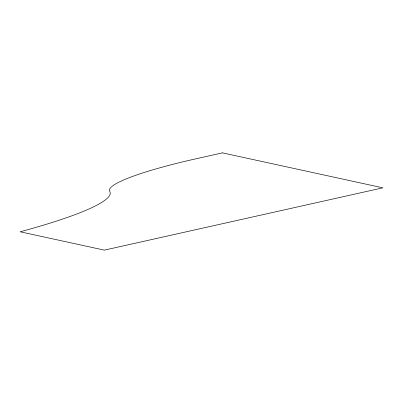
<?xml version="1.0" encoding="UTF-8"?>
<svg xmlns="http://www.w3.org/2000/svg" width="403" height="403" viewBox="0 0 403 403"><rect width="100%" height="100%" fill="white"/><g stroke="black" fill="none" stroke-linecap="round" stroke-linejoin="round"><path stroke-width="0.6" d="M222.456 152.868L196.523 158.671A129.041 16.397 -10.4 0 0 109.742 191.38A209.333 26.598 -10.4 0 1 20.15 231.78L104.352 250.132L382.85 187.828L222.456 152.868"/></g></svg>
